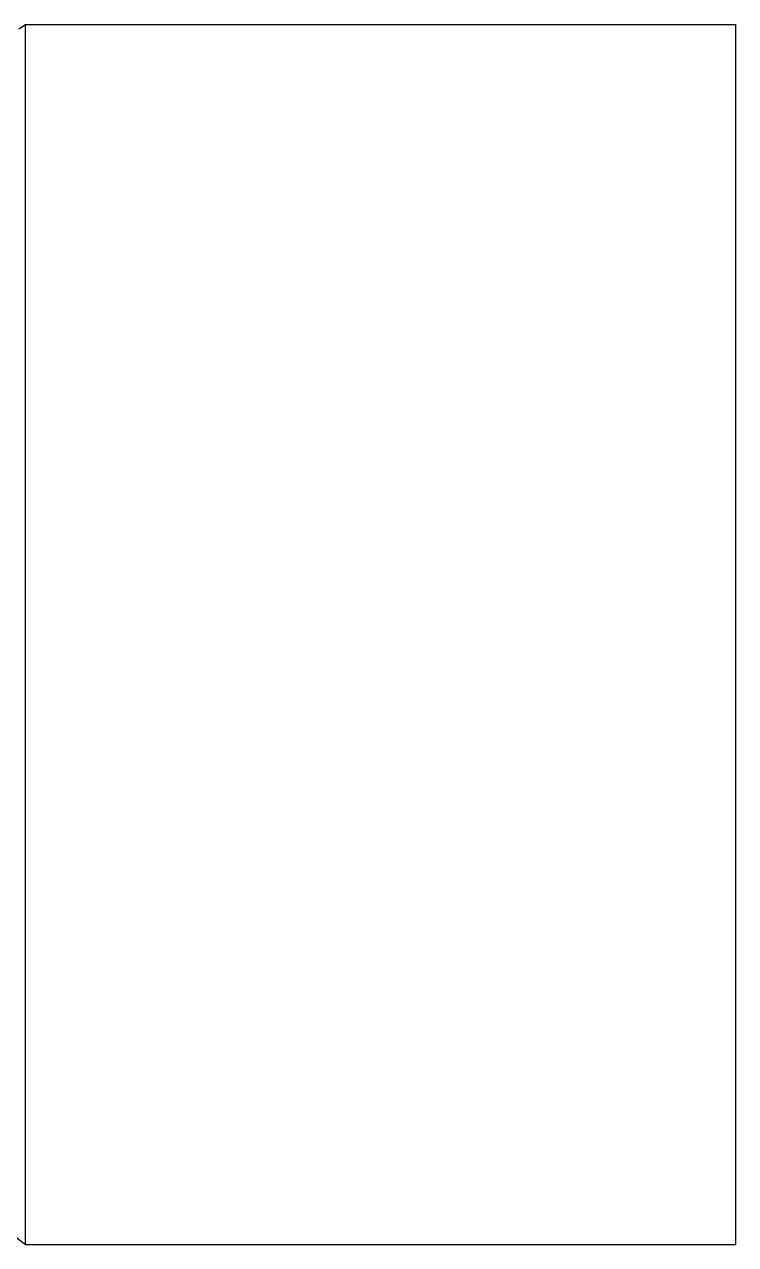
# Model space of a CAD drawing. Header units: inches. Extents: x -1217 to 1243, y -567 to 675.
# Drawn here: x 676 to 1243, y -513 to 459 of the extents above; entities that cross this region are included whole.
import ezdxf

# ---------------------------------------------------------------- set-up
doc = ezdxf.new("R2010")
doc.units = ezdxf.units.IN
doc.header["$MEASUREMENT"] = 0

msp = doc.modelspace()

# ---------------------------------------------------------------- linework, layer by layer
for p, q in [((671.40037, 455.71649), (676.65303, 459.28176)), ((676.65303, 459.28176), (1242.54727, 459.28176)), ((676.65303, -512.89553), (676.65303, 459.28176)), ((1242.54727, 459.28176), (1242.54727, -512.89553)), ((625.22167, -473.91113), (676.65303, -512.89553)), ((676.65303, -512.89553), (1242.54727, -512.89553))]:
    msp.add_line(p, q)

doc.saveas('drawing.dxf')
